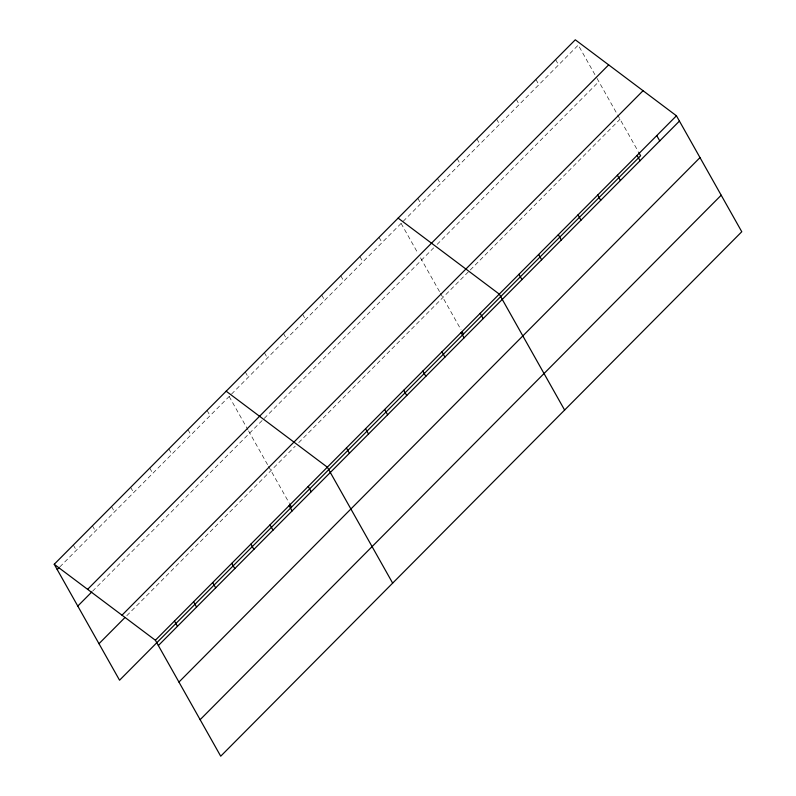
<?xml version="1.0" encoding="UTF-8"?>
<svg xmlns="http://www.w3.org/2000/svg" width="796" height="796" viewBox="0 0 796 796"><rect width="100%" height="100%" fill="white"/><g stroke="black" fill="none" stroke-linecap="round" stroke-linejoin="round"><path stroke-width="0.6" stroke-dasharray="3.98 2.98" d="M59.809 566.931L578.264 45.093L596.423 77.312M92.545 591.209L433.661 247.864M437.094 244.422L598.841 81.61M126.773 615.726L295.246 446.148M298.719 442.646L469.411 270.839M470.267 269.983L620.044 119.231M597.03 78.386L617.009 113.858M617.616 114.932L638.193 151.449M555.598 59.61L558.583 64.904M535.917 79.431L538.902 84.724M516.236 99.241L519.211 104.535M496.545 119.052L499.53 124.345M476.864 138.862L479.849 144.156M457.183 158.683L460.158 163.976M437.492 178.493L440.477 183.786M417.81 198.304L420.795 203.597M401.104 223.407L418.049 253.486M420.477 257.775L439.85 292.172M440.457 293.246L461.033 329.763M379.015 237.347L382 242.641M359.911 256.581L362.896 261.874M340.807 275.804L343.792 281.097M321.703 295.037L324.688 300.331M302.599 314.271L305.584 319.564M283.495 333.504L286.47 338.798M264.391 352.728L267.366 358.021M245.277 371.961L248.262 377.254M229.158 396.488L247.914 429.78M248.521 430.855L267.904 465.242M268.511 466.317L289.087 502.843M207.069 410.418L210.054 415.711M187.965 429.651L190.95 434.944M168.861 448.884L171.846 454.178M149.757 468.108L152.732 473.401M130.644 487.341L133.629 492.634M111.539 506.574L114.524 511.868M92.436 525.798L95.421 531.091M73.332 545.031L76.317 550.325"/><path stroke-width="1.19" d="M54.227 564.264L575.289 39.8L676.441 115.788L741.773 231.736L220.711 756.2L155.379 640.253L54.227 564.264L119.559 680.212L640.621 155.747L638.8 152.524M57.212 569.558L58.944 567.807M87.61 589.338L608.671 64.874M77.779 606.074L91.679 592.085M121.997 615.179L643.059 90.714M98.983 643.695L125.032 617.467M155.379 640.253L676.441 115.788M158.364 645.546L679.426 121.091M178.941 682.063L700.002 157.598M200.134 719.683L721.196 195.219M398.129 218.114L499.281 294.112L564.613 410.059M226.173 391.194L327.335 467.182L392.667 583.13M656.76 135.609L659.745 140.902M637.079 155.419L640.054 160.712M617.388 175.229L620.373 180.523M597.706 195.05L600.691 200.343M578.015 214.86L581 220.154M558.334 234.671L561.319 239.964M538.653 254.481L541.638 259.775M518.962 274.302L521.947 279.595M480.177 313.345L483.162 318.639M462.247 331.912L463.461 334.061M461.073 332.569L464.058 337.862M441.969 351.802L444.944 357.096M422.865 371.035L425.84 376.329M403.751 390.259L406.736 395.552M384.647 409.492L387.632 414.786M365.543 428.726L368.528 434.019M346.439 447.949L349.424 453.242M308.231 486.416L311.206 491.709M289.694 503.908L291.505 507.132M289.117 505.639L292.102 510.933M270.013 524.872L272.998 530.166M250.909 544.106L253.894 549.399M231.805 563.339L234.79 568.633M212.701 582.563L215.686 587.856M193.597 601.796L196.572 607.089M174.483 621.029L177.468 626.323"/></g></svg>
